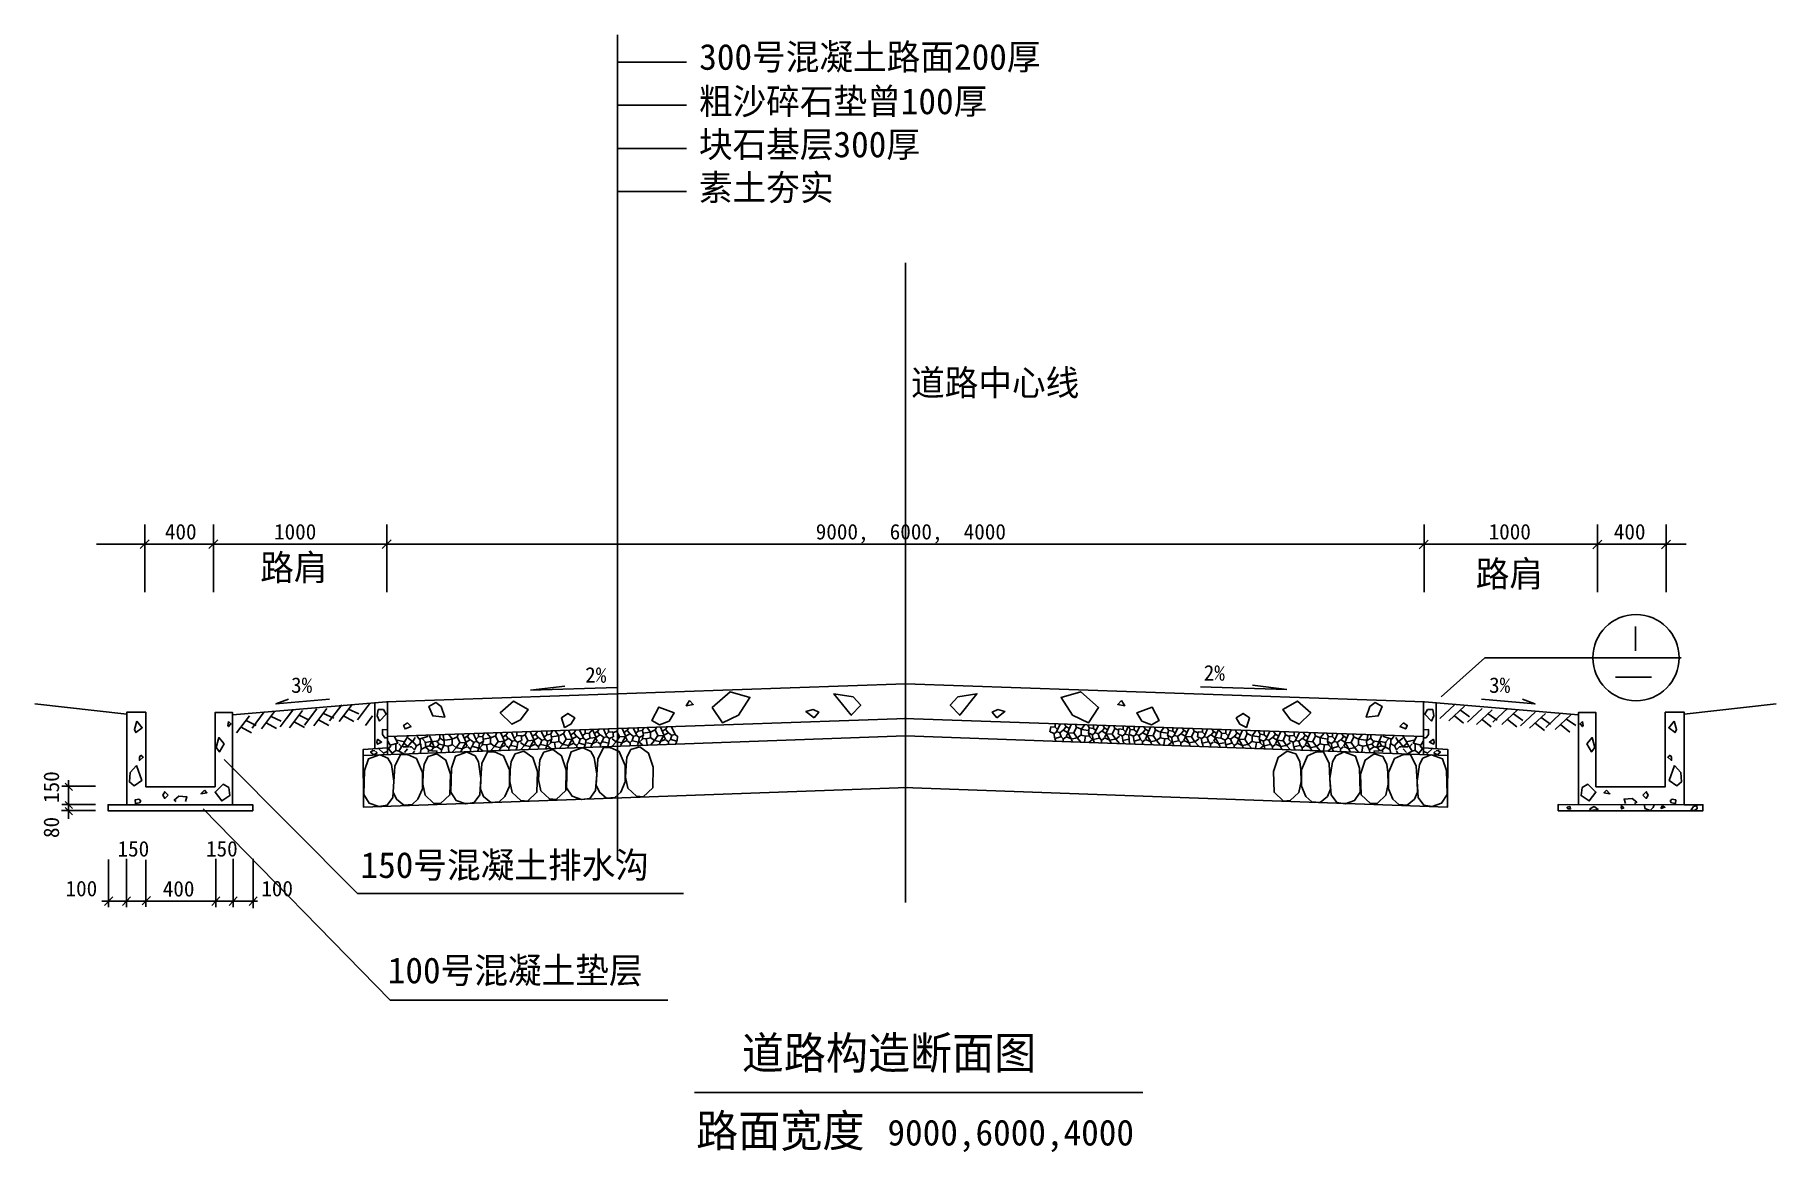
# Model space of a CAD drawing. Header units: metres. Extents: x 1107 to 1444, y 1940 to 2155.
import ezdxf

# ---------------------------------------------------------------- set-up
doc = ezdxf.new("R2010")
doc.units = ezdxf.units.M
doc.layers.add('ZZ-2', color=7, linetype='Continuous')

msp = doc.modelspace()

# ---------------------------------------------------------------- linework, layer by layer
at = {"layer": 'ZZ-2'}
for p, q in [((1219.82, 2150.18), (1233.15, 2150.18)), ((1219.82, 2141.84), (1233.15, 2141.84)), ((1219.82, 2133.51), (1233.15, 2133.51)), ((1219.82, 2125.18), (1233.15, 2125.18)), ((1275.43, 2111.38), (1275.43, 1987.79)), ((1203, 2028.81), (1209.62, 2029.62)), ((1219.66, 2029.32), (1203, 2028.81)), ((1332.4, 2029.49), (1349.06, 2028.97)), ((1349.06, 2028.97), (1342.44, 2029.78)), ((1412.58, 2031.32), (1419.53, 2031.32)), ((1143.82, 2015.41), (1169.58, 1989.57)), ((1113.76, 2011.43), (1113.76, 2003.98)), ((1119.01, 2010.26), (1112.5, 2010.26)), ((1119.01, 2005.55), (1112.43, 2005.55)), ((1119.01, 2006.73), (1112.5, 2006.73)), ((1139.81, 2005.89), (1175.93, 1968.94)), ((1121.53, 1996.13), (1121.53, 1986.88)), ((1124.98, 1996.22), (1124.98, 1986.88)), ((1128.74, 1996.06), (1128.74, 1986.97)), ((1142.23, 1996.22), (1142.23, 1986.88)), ((1145.6, 1996.22), (1145.6, 1986.88)), ((1149.45, 1996.22), (1149.45, 1986.72)), ((1120.2, 1988.06), (1150.3, 1988.06)), ((1169.58, 1989.57), (1232.58, 1989.57)), ((1175.93, 1968.94), (1229.56, 1968.94))]:
    msp.add_line(p, q, dxfattribs=at)
for points in [[(1219.82, 2155.46), (1219.82, 1995.99)], [(1128.5, 2047.74), (1128.5, 2060.82)], [(1141.8, 2047.74), (1141.8, 2060.82)], [(1175.28, 2047.74), (1175.28, 2060.82)], [(1375.59, 2047.74), (1375.59, 2060.82)], [(1409.06, 2047.74), (1409.06, 2060.82)], [(1422.37, 2047.74), (1422.37, 2060.82)], [(1275.43, 2057.05), (1119.19, 2057.05)], [(1129.37, 2057.89), (1127.62, 2056.22)], [(1142.64, 2057.89), (1140.9, 2056.22)], [(1176.12, 2057.86), (1174.37, 2056.19)], [(1275.43, 2057.05), (1426.22, 2057.05)], [(1376.36, 2057.8), (1374.62, 2056.12)], [(1409.9, 2057.8), (1408.16, 2056.12)], [(1423.21, 2057.8), (1421.46, 2056.12)], [(1416.43, 2041.16), (1416.43, 2036.43)], [(1378.92, 2027.57), (1387.34, 2035.1), (1425.25, 2035.1)], [(1275.43, 2030.03), (1175.17, 2026.59), (1145.48, 2024.07)], [(1243.17, 2023.97), (1245.38, 2027.42), (1241.57, 2028.52), (1238.12, 2025.45), (1240.09, 2022.5), (1243.17, 2023.97)], [(1265.32, 2027.54), (1266.79, 2025.94), (1264.95, 2023.97), (1261.62, 2028.15), (1265.32, 2027.54)], [(1275.43, 2030.03), (1375.69, 2026.59), (1405.39, 2024.07)], [(1285.54, 2027.54), (1284.07, 2025.94), (1285.92, 2023.97), (1289.24, 2028.15), (1285.54, 2027.54)], [(1307.69, 2023.97), (1305.48, 2027.42), (1309.29, 2028.52), (1312.74, 2025.45), (1310.77, 2022.5), (1307.69, 2023.97)], [(1125.01, 2024.19), (1107.27, 2026.16)], [(1164.18, 2027.09), (1153.85, 2026.18), (1156.28, 2027.09)], [(1156.98, 2024.83), (1154.63, 2021.72)], [(1157.12, 2024.94), (1155.95, 2023.39)], [(1158.97, 2024.91), (1156.45, 2021.58)], [(1161.71, 2025.2), (1159.36, 2022.08)], [(1163.7, 2025.27), (1161.18, 2021.95)], [(1166.54, 2026.01), (1164.2, 2022.89)], [(1168.53, 2026.09), (1166.02, 2022.76)], [(1167.88, 2025.16), (1169.84, 2024.23)], [(1171.93, 2026.22), (1169.58, 2023.11)], [(1172.92, 2026.4), (1172.92, 2017.56)], [(1174.62, 2025.07), (1175.13, 2024.22), (1173.86, 2022.85), (1173.38, 2023.84), (1173.6, 2025.07), (1174.62, 2025.07)], [(1175.41, 2016.42), (1175.4, 2019.91), (1175.4, 2026.61)], [(1185.72, 2025.7), (1186.45, 2023.6), (1184.12, 2023.85), (1183.38, 2025.7), (1184.73, 2026.44), (1185.72, 2025.7)], [(1201.09, 2023.11), (1202.57, 2025.08), (1199.75, 2026.68), (1197.16, 2024.47), (1199.37, 2022.26), (1201.09, 2023.11)], [(1229.76, 2022.87), (1230.74, 2024.47), (1227.79, 2025.57), (1226.43, 2022.99), (1227.92, 2022.13), (1229.76, 2022.87)], [(1233.7, 2026.81), (1234.44, 2026.07), (1233.08, 2025.82), (1233.7, 2026.81)], [(1257.81, 2023.48), (1258.67, 2024.58), (1257.57, 2025.08), (1256.21, 2024.71), (1257.81, 2023.48)], [(1293.05, 2023.48), (1292.19, 2024.58), (1293.29, 2025.08), (1294.65, 2024.71), (1293.05, 2023.48)], [(1317.17, 2026.81), (1316.43, 2026.07), (1317.78, 2025.82), (1317.17, 2026.81)], [(1321.11, 2022.87), (1320.12, 2024.47), (1323.07, 2025.57), (1324.43, 2022.99), (1322.95, 2022.13), (1321.11, 2022.87)], [(1349.77, 2023.11), (1348.29, 2025.08), (1351.12, 2026.68), (1353.7, 2024.47), (1351.49, 2022.26), (1349.77, 2023.11)], [(1365.15, 2025.7), (1364.42, 2023.6), (1366.74, 2023.85), (1367.49, 2025.7), (1366.13, 2026.44), (1365.15, 2025.7)], [(1375.46, 2026.61), (1375.46, 2019.91), (1375.46, 2016.42)], [(1376.25, 2025.07), (1375.73, 2024.22), (1377, 2022.85), (1377.48, 2023.84), (1377.26, 2025.07), (1376.25, 2025.07)], [(1377.94, 2026.4), (1377.94, 2017.56)], [(1381.45, 2026.01), (1378.61, 2023.34)], [(1383.42, 2025.76), (1380.38, 2022.9)], [(1382.62, 2024.95), (1384.39, 2023.71)], [(1386.79, 2025.32), (1383.95, 2022.64)], [(1388.77, 2025.06), (1385.73, 2022.2)], [(1386.68, 2027.09), (1397.01, 2026.18), (1394.58, 2027.09)], [(1391.7, 2025.3), (1388.86, 2022.63)], [(1393.67, 2025.04), (1390.64, 2022.19)], [(1425.85, 2024.19), (1443.6, 2026.16)], [(1125.01, 2006.69), (1149.36, 2006.69), (1149.36, 2005.53), (1121.41, 2005.53), (1121.41, 2006.69), (1125.01, 2006.69), (1125.01, 2024.57), (1128.68, 2024.57), (1128.68, 2023.78), (1128.68, 2010.16), (1142.08, 2010.16), (1142.08, 2023.78), (1142.08, 2024.5), (1145.48, 2024.5), (1145.48, 2006.69)], [(1126.98, 2022.87), (1128.01, 2021.57), (1126.78, 2020.62), (1126.5, 2021.24), (1126.98, 2022.87)], [(1144.67, 2022.8), (1145.14, 2022.33), (1144.67, 2021.78), (1144.53, 2021.92), (1144.67, 2022.8)], [(1148.74, 2023.88), (1146.23, 2020.56)], [(1147.11, 2021.69), (1149.12, 2020.59)], [(1148.08, 2022.95), (1150.05, 2022.03)], [(1151.59, 2024.62), (1149.24, 2021.5)], [(1153.58, 2024.7), (1151.07, 2021.37)], [(1151.95, 2022.51), (1153.96, 2021.4)], [(1152.92, 2023.77), (1154.88, 2022.84)], [(1157.34, 2022.72), (1159.35, 2021.62)], [(1158.31, 2023.98), (1160.27, 2023.05)], [(1162.07, 2023.08), (1164.07, 2021.98)], [(1163.04, 2024.34), (1165, 2023.42)], [(1166.9, 2023.9), (1168.91, 2022.79)], [(1172.52, 2023.87), (1171.13, 2022)], [(1275.66, 2023.35), (1175.4, 2019.91)], [(1179.22, 2022.51), (1179.94, 2021.84), (1178.79, 2021.33), (1178.5, 2022.01), (1179.22, 2022.51)], [(1210.82, 2022.26), (1211.55, 2023.48), (1210.19, 2024.34), (1208.97, 2023.48), (1209.58, 2021.63), (1210.82, 2022.26)], [(1218.08, 2020.73), (1218.08, 2021.37)], [(1219.7, 2020.9), (1219.91, 2021.45)], [(1221.36, 2020.01), (1220.71, 2021.45)], [(1221.69, 2021.02), (1222, 2021.53)], [(1223.52, 2020.04), (1222.85, 2021.53)], [(1223.83, 2020.93), (1223.83, 2021.58)], [(1224.63, 2021.07), (1224.93, 2021.62)], [(1224.72, 2020.52), (1226.21, 2020.74), (1225.45, 2021.67)], [(1227.11, 2021.12), (1227.32, 2021.67)], [(1228.77, 2020.23), (1228.12, 2021.67)], [(1229.1, 2021.24), (1229.41, 2021.75)], [(1230.93, 2020.26), (1230.26, 2021.75)], [(1275.2, 2023.35), (1375.46, 2019.91)], [(1303.34, 2020.78), (1303.51, 2021.75), (1304.32, 2021.67), (1304.71, 2021.29)], [(1304.32, 2021.67), (1304.32, 2022.31)], [(1304.62, 2020.78), (1305.29, 2022.27)], [(1306.71, 2020.65), (1305.98, 2021.12), (1306.49, 2021.8), (1307.04, 2021.41)], [(1306.45, 2021.75), (1306.15, 2022.27)], [(1306.78, 2020.74), (1307.43, 2022.18)], [(1308.62, 2019.59), (1307.94, 2020.57), (1308.44, 2021.67), (1309.21, 2021.33)], [(1308.44, 2021.63), (1308.24, 2022.18)], [(1310.84, 2021.03), (1309.35, 2021.25), (1310.1, 2022.18)], [(1310.92, 2021.58), (1310.63, 2022.13)], [(1310.75, 2020.56), (1310.92, 2021.53), (1311.73, 2021.45), (1312.12, 2021.07)], [(1311.73, 2021.45), (1311.73, 2022.09)], [(1312.03, 2020.56), (1312.7, 2022.05)], [(1314.12, 2020.43), (1313.39, 2020.9), (1313.9, 2021.58), (1314.45, 2021.19)], [(1313.86, 2021.53), (1313.56, 2022.05)], [(1314.19, 2020.52), (1314.84, 2021.96)], [(1316.03, 2019.37), (1315.35, 2020.35), (1315.85, 2021.45), (1316.62, 2021.11)], [(1315.85, 2021.41), (1315.65, 2021.96)], [(1317.48, 2021.24), (1317.48, 2021.89)], [(1317.78, 2020.35), (1318.45, 2021.84)], [(1318.89, 2021.11), (1318.59, 2021.75)], [(1319.63, 2021.15), (1319.63, 2021.8)], [(1319.93, 2020.26), (1320.6, 2021.75)], [(1321.76, 2021.24), (1321.46, 2021.75)], [(1322.09, 2020.23), (1322.74, 2021.67)], [(1323.75, 2021.12), (1323.55, 2021.67)], [(1326.15, 2020.52), (1324.66, 2020.74), (1325.41, 2021.67)], [(1326.23, 2021.07), (1325.94, 2021.62)], [(1327.04, 2020.93), (1327.04, 2021.58)], [(1327.34, 2020.04), (1328.01, 2021.53)], [(1329.17, 2021.02), (1328.87, 2021.53)], [(1329.5, 2020.01), (1330.15, 2021.45)], [(1331.16, 2020.9), (1330.96, 2021.45)], [(1332.79, 2020.73), (1332.79, 2021.37)], [(1340.04, 2022.26), (1339.31, 2023.48), (1340.67, 2024.34), (1341.9, 2023.48), (1341.28, 2021.63), (1340.04, 2022.26)], [(1371.64, 2022.51), (1370.92, 2021.84), (1372.07, 2021.33), (1372.36, 2022.01), (1371.64, 2022.51)], [(1381.45, 2023.87), (1383.24, 2022.45)], [(1386.79, 2023.17), (1388.58, 2021.75)], [(1387.96, 2024.25), (1389.74, 2023.01)], [(1391.7, 2023.16), (1393.49, 2021.73)], [(1392.87, 2024.24), (1394.64, 2022.99)], [(1397.04, 2024.6), (1394.2, 2021.93)], [(1399.02, 2024.34), (1395.98, 2021.49)], [(1397.04, 2022.46), (1398.84, 2021.03)], [(1398.21, 2023.54), (1399.99, 2022.29)], [(1401.95, 2024.31), (1399.11, 2021.64)], [(1403.92, 2024.06), (1400.89, 2021.2)], [(1405.39, 2006.69), (1405.39, 2024.5), (1408.78, 2024.5), (1408.78, 2023.78), (1408.78, 2010.16), (1422.18, 2010.16), (1422.18, 2023.78), (1422.18, 2024.57), (1425.85, 2024.57), (1425.85, 2006.69), (1429.46, 2006.69), (1429.46, 2005.53), (1401.51, 2005.53), (1401.51, 2006.76), (1425.85, 2006.69)], [(1401.95, 2022.17), (1403.74, 2020.74)], [(1403.12, 2023.25), (1404.89, 2022.01)], [(1406.2, 2022.8), (1405.72, 2022.33), (1406.2, 2021.78), (1406.34, 2021.92), (1406.2, 2022.8)], [(1423.88, 2022.87), (1422.85, 2021.57), (1424.08, 2020.62), (1424.36, 2021.24), (1423.88, 2022.87)], [(1143.84, 2018.46), (1142.96, 2016.89), (1142.28, 2017.77), (1142.82, 2019.67), (1143.84, 2018.46)], [(1275.43, 2020.01), (1170.71, 2016.22)], [(1173.47, 2019.37), (1174.24, 2018.81), (1173.47, 2018.38), (1173.3, 2018.77), (1173.47, 2019.37)], [(1175.3, 2021.15), (1174.45, 2021.24), (1174.45, 2020.26), (1174.87, 2019.62), (1175.3, 2019.62)], [(1176.77, 2019.79), (1177.36, 2018.59), (1175.92, 2018.22), (1175.43, 2018.95)], [(1177, 2018.35), (1177, 2017.15), (1176.28, 2016.66), (1175.56, 2017.5), (1176.05, 2018.1)], [(1177.6, 2018.47), (1178.08, 2017.87), (1177.6, 2017.03), (1177.12, 2017.15)], [(1177.24, 2019.19), (1178.68, 2018.82), (1179.4, 2020.03)], [(1178.17, 2017.87), (1178.72, 2018.9)], [(1178.44, 2017.87), (1179.4, 2017.87), (1178.56, 2018.59)], [(1179.28, 2017.87), (1180.12, 2018.95), (1179.4, 2019.54)], [(1180.12, 2019.07), (1180.96, 2018.1), (1180.6, 2017.27), (1180, 2017.87), (1179.65, 2017.87)], [(1180.37, 2019.07), (1180.72, 2019.67)], [(1180.96, 2018.1), (1181.69, 2018.47), (1181.69, 2019.19), (1181.2, 2019.79)], [(1181.18, 2019.75), (1181.1, 2020.08)], [(1181.69, 2019.43), (1183.13, 2019.91), (1183.13, 2020.26)], [(1181.81, 2018.47), (1181.92, 2017.38), (1182.76, 2017.87), (1182.65, 2018.82), (1182.16, 2019.43)], [(1182.76, 2018.71), (1183.97, 2018.95), (1183.48, 2020.03)], [(1183.94, 2018.9), (1183.52, 2018.09), (1182.8, 2017.87)], [(1183.6, 2018), (1184.32, 2017.8), (1183.89, 2017.15), (1183.35, 2017.2)], [(1183.98, 2018.86), (1185.18, 2019.03), (1185.52, 2019.58), (1185.52, 2020.21)], [(1184.37, 2017.8), (1184.03, 2018.77)], [(1184.37, 2017.75), (1184.96, 2017.96), (1185.38, 2018.43), (1184.92, 2018.86)], [(1185.35, 2018.38), (1186.24, 2018.18), (1185.86, 2017.37), (1185.77, 2016.86)], [(1186.32, 2018.18), (1186.36, 2019.07), (1185.52, 2019.53)], [(1186.32, 2019.07), (1186.15, 2020.09)], [(1186.32, 2018.13), (1187.09, 2018.04), (1187.26, 2016.94)], [(1186.45, 2019.15), (1187.94, 2019.37), (1187.18, 2020.3)], [(1187.09, 2018.04), (1187.9, 2018.26), (1187.9, 2019.32)], [(1187.94, 2018.3), (1188.67, 2017.71), (1187.9, 2016.86)], [(1188.67, 2017.71), (1189.34, 2018.69), (1188.84, 2019.79), (1188.07, 2019.45)], [(1188.84, 2019.75), (1189.05, 2020.3)], [(1189.85, 2017.58), (1190.5, 2018.73), (1189.42, 2018.64)], [(1190.5, 2018.86), (1189.85, 2020.3)], [(1190.57, 2018.77), (1191.3, 2019.24), (1190.79, 2019.92), (1190.24, 2019.53)], [(1190.79, 2018), (1190.45, 2018.77)], [(1190.83, 2019.87), (1191.13, 2020.39)], [(1191.39, 2019.24), (1192.06, 2018.73), (1191.77, 2017.96), (1191.39, 2017.54)], [(1192.66, 2018.9), (1191.99, 2020.39)], [(1193.05, 2017.71), (1193.14, 2018.52), (1192.66, 2018.9), (1192.03, 2018.77)], [(1193.94, 2018.9), (1193.77, 2019.87), (1192.97, 2019.79), (1192.57, 2019.41)], [(1192.97, 2019.79), (1192.97, 2020.43)], [(1193.89, 2018.9), (1193.69, 2018.18), (1193.14, 2017.63), (1193.77, 2017.11)], [(1193.14, 2018.55), (1193.89, 2018.9)], [(1193.73, 2018.35), (1194.5, 2018.26), (1194.67, 2017.16)], [(1193.77, 2019.92), (1194.06, 2020.47)], [(1193.86, 2019.37), (1195.35, 2019.59), (1194.59, 2020.52)], [(1194.5, 2018.26), (1195.31, 2018.48), (1195.31, 2019.54)], [(1195.35, 2018.52), (1196.08, 2017.93), (1195.31, 2017.08)], [(1196.08, 2017.93), (1196.75, 2018.91), (1196.25, 2020.01), (1195.48, 2019.67)], [(1196.25, 2019.97), (1196.46, 2020.52)], [(1197.26, 2017.8), (1197.91, 2018.95), (1196.83, 2018.86)], [(1197.91, 2019.08), (1197.26, 2020.52)], [(1197.35, 2017.8), (1198.2, 2018.18)], [(1197.98, 2018.99), (1198.71, 2019.46), (1198.2, 2020.14), (1197.65, 2019.75)], [(1198.2, 2018.22), (1197.86, 2018.99)], [(1198.24, 2020.09), (1198.54, 2020.61)], [(1198.29, 2018.09), (1198.8, 2017.68), (1198.8, 2017.28)], [(1198.8, 2019.46), (1199.47, 2018.95), (1199.18, 2018.18), (1198.8, 2017.76)], [(1199.26, 2018.14), (1200.41, 2017.85), (1200.24, 2017.33)], [(1200.07, 2019.12), (1199.4, 2020.61)], [(1200.46, 2017.93), (1200.55, 2018.74), (1200.07, 2019.12), (1199.44, 2018.99)], [(1201.35, 2019.12), (1201.18, 2020.09), (1200.38, 2020.01), (1199.98, 2019.63)], [(1200.38, 2020.01), (1200.38, 2020.65)], [(1200.55, 2018.77), (1201.3, 2019.12)], [(1201.1, 2018.73), (1201.83, 2018.14), (1201.06, 2017.28)], [(1201.83, 2018.14), (1202.5, 2019.12), (1202, 2020.21), (1201.23, 2019.87)], [(1201.91, 2018.14), (1203.01, 2017.92), (1202.72, 2017.41)], [(1202, 2020.18), (1202.21, 2020.73)], [(1203.01, 2018), (1203.66, 2019.15), (1202.58, 2019.07)], [(1203.66, 2019.29), (1203.01, 2020.73)], [(1203.1, 2018), (1203.95, 2018.38)], [(1203.73, 2019.2), (1204.46, 2019.67), (1203.95, 2020.35), (1203.4, 2019.96)], [(1203.95, 2018.43), (1203.61, 2019.2)], [(1203.99, 2020.3), (1204.29, 2020.81)], [(1204.04, 2018.3), (1204.55, 2017.88), (1204.55, 2017.49)], [(1204.55, 2019.67), (1205.22, 2019.15), (1204.93, 2018.38), (1204.55, 2017.97)], [(1205.01, 2018.35), (1206.16, 2018.05), (1205.99, 2017.54)], [(1205.82, 2019.32), (1205.15, 2020.81)], [(1206.21, 2018.14), (1206.3, 2018.95), (1205.82, 2019.32), (1205.19, 2019.2)], [(1207.1, 2019.32), (1206.93, 2020.3), (1206.13, 2020.21), (1205.73, 2019.84)], [(1206.13, 2020.21), (1206.13, 2020.86)], [(1207.05, 2019.32), (1206.85, 2018.6), (1206.3, 2018.05), (1206.93, 2017.54)], [(1206.3, 2018.98), (1207.05, 2019.32)], [(1206.89, 2018.77), (1207.66, 2018.69), (1207.83, 2017.59)], [(1206.93, 2020.35), (1207.22, 2020.9)], [(1207.02, 2019.8), (1208.51, 2020.02), (1207.75, 2020.95)], [(1207.66, 2018.69), (1208.47, 2018.91), (1208.47, 2019.97)], [(1208.51, 2018.95), (1209.24, 2018.36), (1208.47, 2017.5)], [(1209.24, 2018.36), (1209.91, 2019.34), (1209.41, 2020.43), (1208.64, 2020.09)], [(1209.32, 2018.36), (1210.42, 2018.14), (1210.13, 2017.63)], [(1209.41, 2020.4), (1209.62, 2020.95)], [(1210.42, 2018.22), (1211.07, 2019.37), (1209.99, 2019.29)], [(1211.07, 2019.51), (1210.42, 2020.95)], [(1210.51, 2018.22), (1211.36, 2018.6)], [(1211.14, 2019.42), (1211.87, 2019.89), (1211.36, 2020.57), (1210.81, 2020.18)], [(1211.36, 2018.65), (1211.02, 2019.42)], [(1211.4, 2020.52), (1211.7, 2021.03)], [(1211.45, 2018.52), (1211.96, 2018.1), (1211.96, 2017.71)], [(1211.96, 2019.89), (1212.63, 2019.37), (1212.34, 2018.6), (1211.96, 2018.19)], [(1212.42, 2018.57), (1213.57, 2018.27), (1213.4, 2017.76)], [(1213.23, 2019.54), (1212.56, 2021.03)], [(1213.62, 2018.36), (1213.71, 2019.16), (1213.23, 2019.54), (1212.6, 2019.42)], [(1214.51, 2019.54), (1214.34, 2020.52), (1213.54, 2020.43), (1213.14, 2020.06)], [(1213.54, 2020.43), (1213.54, 2021.08)], [(1213.71, 2019.2), (1214.46, 2019.54)], [(1213.86, 2018.65), (1214.96, 2018.43), (1214.67, 2017.92)], [(1214.32, 2020.47), (1214.91, 2021.15)], [(1214.96, 2018.52), (1215.61, 2019.67), (1214.54, 2019.58)], [(1215.61, 2019.8), (1214.96, 2021.24)], [(1215.05, 2018.52), (1215.9, 2018.9)], [(1215.68, 2019.71), (1216.42, 2020.18), (1215.9, 2020.86), (1215.35, 2020.47)], [(1215.9, 2018.95), (1215.56, 2019.71)], [(1215.94, 2020.81), (1216.25, 2021.33)], [(1215.99, 2018.81), (1216.5, 2018.4), (1216.5, 2018)], [(1216.5, 2020.18), (1217.17, 2019.67), (1216.88, 2018.9), (1216.5, 2018.48)], [(1216.97, 2018.86), (1218.11, 2018.57), (1217.94, 2018.05)], [(1217.77, 2019.84), (1217.1, 2021.33)], [(1218.16, 2018.65), (1218.25, 2019.46), (1217.77, 2019.84), (1217.14, 2019.71)], [(1219.05, 2019.84), (1218.88, 2020.81), (1218.08, 2020.73), (1217.69, 2020.35)], [(1218.25, 2019.49), (1219, 2019.84)], [(1218.8, 2019.45), (1219.53, 2018.86), (1218.76, 2018)], [(1219.53, 2018.86), (1220.2, 2019.84), (1219.7, 2020.93), (1218.93, 2020.59)], [(1219.61, 2018.86), (1220.71, 2018.64), (1220.42, 2018.13)], [(1220.71, 2018.73), (1221.36, 2019.87), (1220.29, 2019.79)], [(1220.8, 2018.73), (1221.65, 2019.1)], [(1221.43, 2019.92), (1222.17, 2020.39), (1221.65, 2021.07), (1221.1, 2020.68)], [(1221.65, 2019.15), (1221.31, 2019.92)], [(1221.74, 2019.02), (1222.25, 2018.6), (1222.25, 2018.21)], [(1222.25, 2020.39), (1222.92, 2019.87), (1222.63, 2019.1), (1222.25, 2018.69)], [(1222.72, 2019.07), (1223.86, 2018.77), (1223.69, 2018.26)], [(1223.91, 2018.86), (1224, 2019.67), (1223.52, 2020.04), (1222.89, 2019.92)], [(1224.8, 2020.04), (1224.63, 2021.02), (1223.83, 2020.93), (1223.44, 2020.56)], [(1224.75, 2020.04), (1224.55, 2019.32), (1224, 2018.77), (1224.63, 2018.26)], [(1224, 2019.7), (1224.75, 2020.04)], [(1224.6, 2019.49), (1225.36, 2019.41), (1225.54, 2018.31)], [(1225.36, 2019.41), (1226.17, 2019.63), (1226.17, 2020.69)], [(1226.21, 2019.67), (1226.94, 2019.08), (1226.17, 2018.22)], [(1226.94, 2019.08), (1227.61, 2020.06), (1227.11, 2021.15), (1226.34, 2020.81)], [(1227.02, 2019.08), (1228.12, 2018.86), (1227.83, 2018.35)], [(1228.12, 2018.95), (1228.77, 2020.09), (1227.7, 2020.01)], [(1228.21, 2018.95), (1229.06, 2019.32)], [(1228.84, 2020.14), (1229.58, 2020.61), (1229.06, 2021.29), (1228.51, 2020.9)], [(1229.06, 2019.37), (1228.72, 2020.14)], [(1229.15, 2019.24), (1229.66, 2018.82), (1229.66, 2018.43)], [(1229.66, 2020.61), (1230.33, 2020.09), (1230.04, 2019.32), (1229.66, 2018.91)], [(1230.13, 2019.29), (1231.27, 2018.99), (1231.1, 2018.48)], [(1231.32, 2019.08), (1231.41, 2019.89), (1230.93, 2020.26), (1230.3, 2020.14)], [(1275.43, 2020.01), (1380.15, 2016.22)], [(1304.15, 2020.43), (1303.39, 2020.78)], [(1304.23, 2019.59), (1304.15, 2020.4), (1304.62, 2020.78), (1305.26, 2020.65)], [(1305.43, 2019.8), (1304.28, 2019.51), (1304.45, 2018.99)], [(1305.89, 2021.12), (1305.22, 2020.61), (1305.51, 2019.84), (1305.89, 2019.42)], [(1306.41, 2019.75), (1305.89, 2019.34), (1305.89, 2018.95)], [(1306.49, 2019.89), (1306.83, 2020.65)], [(1307.35, 2019.46), (1306.49, 2019.84)], [(1307.43, 2019.46), (1306.78, 2020.61), (1307.86, 2020.52)], [(1308.53, 2019.59), (1307.43, 2019.37), (1307.72, 2018.86)], [(1309.35, 2020.18), (1308.62, 2019.59), (1309.38, 2018.74)], [(1310.19, 2019.92), (1309.38, 2020.14), (1309.38, 2021.2)], [(1310.96, 2020.01), (1310.19, 2019.92), (1310.02, 2018.82)], [(1310.8, 2020.56), (1311.01, 2019.84), (1311.56, 2019.29), (1310.92, 2018.77)], [(1311.56, 2020.21), (1310.8, 2020.56)], [(1311.64, 2019.37), (1311.56, 2020.18), (1312.03, 2020.56), (1312.67, 2020.43)], [(1312.84, 2019.58), (1311.69, 2019.29), (1311.86, 2018.77)], [(1313.3, 2020.9), (1312.63, 2020.39), (1312.92, 2019.62), (1313.3, 2019.2)], [(1313.82, 2019.53), (1313.3, 2019.12), (1313.3, 2018.73)], [(1313.9, 2019.67), (1314.24, 2020.43)], [(1314.76, 2019.24), (1313.9, 2019.62)], [(1314.84, 2019.24), (1314.19, 2020.39), (1315.27, 2020.3)], [(1315.94, 2019.37), (1314.84, 2019.15), (1315.13, 2018.64)], [(1316.76, 2019.96), (1316.03, 2019.37), (1316.79, 2018.52)], [(1316.5, 2020.35), (1316.67, 2021.33), (1317.48, 2021.24), (1317.87, 2020.86)], [(1317.31, 2020.01), (1316.55, 2020.35)], [(1317.39, 2019.16), (1317.31, 2019.97), (1317.78, 2020.35), (1318.42, 2020.23)], [(1318.59, 2019.37), (1317.44, 2019.08), (1317.61, 2018.57)], [(1318.67, 2018.47), (1318.59, 2020.13)], [(1318.65, 2020.26), (1318.82, 2021.24), (1319.63, 2021.15), (1320.02, 2020.78)], [(1319.46, 2019.92), (1318.7, 2020.26)], [(1319.54, 2019.08), (1319.46, 2019.89), (1319.93, 2020.26), (1320.57, 2020.14)], [(1320.74, 2019.29), (1319.59, 2018.99), (1319.76, 2018.48)], [(1321.2, 2020.61), (1320.53, 2020.09), (1320.82, 2019.32), (1321.2, 2018.91)], [(1321.71, 2019.24), (1321.2, 2018.82), (1321.2, 2018.43)], [(1322.02, 2020.14), (1321.29, 2020.61), (1321.8, 2021.29), (1322.35, 2020.9)], [(1321.8, 2019.37), (1322.14, 2020.14)], [(1322.65, 2018.95), (1321.8, 2019.32)], [(1322.74, 2018.95), (1322.09, 2020.09), (1323.17, 2020.01)], [(1323.84, 2019.08), (1322.74, 2018.86), (1323.03, 2018.35)], [(1323.92, 2019.08), (1323.25, 2020.06), (1323.75, 2021.15), (1324.52, 2020.81)], [(1324.66, 2019.67), (1323.92, 2019.08), (1324.69, 2018.22)], [(1325.5, 2019.41), (1324.69, 2019.63), (1324.69, 2020.69)], [(1326.27, 2019.49), (1325.5, 2019.41), (1325.33, 2018.31)], [(1326.06, 2020.04), (1326.23, 2021.02), (1327.04, 2020.93), (1327.43, 2020.56)], [(1326.11, 2020.04), (1326.32, 2019.32), (1326.87, 2018.77), (1326.23, 2018.26)], [(1326.87, 2019.7), (1326.11, 2020.04)], [(1326.95, 2018.86), (1326.87, 2019.67), (1327.34, 2020.04), (1327.98, 2019.92)], [(1328.15, 2019.07), (1327, 2018.77), (1327.17, 2018.26)], [(1328.61, 2020.39), (1327.94, 2019.87), (1328.23, 2019.1), (1328.61, 2018.69)], [(1329.12, 2019.02), (1328.61, 2018.6), (1328.61, 2018.21)], [(1329.43, 2019.92), (1328.7, 2020.39), (1329.21, 2021.07), (1329.76, 2020.68)], [(1329.21, 2019.15), (1329.55, 2019.92)], [(1330.06, 2018.73), (1329.21, 2019.1)], [(1330.15, 2018.73), (1329.5, 2019.87), (1330.58, 2019.79)], [(1331.25, 2018.86), (1330.15, 2018.64), (1330.44, 2018.13)], [(1331.33, 2018.86), (1330.66, 2019.84), (1331.16, 2020.93), (1331.93, 2020.59)], [(1332.07, 2019.45), (1331.33, 2018.86), (1332.1, 2018)], [(1331.81, 2019.84), (1331.98, 2020.81), (1332.79, 2020.73), (1333.18, 2020.35)], [(1332.62, 2019.49), (1331.86, 2019.84)], [(1332.7, 2018.65), (1332.62, 2019.46), (1333.09, 2019.84), (1333.73, 2019.71)], [(1333.9, 2018.86), (1332.75, 2018.57), (1332.92, 2018.05)], [(1333.09, 2019.84), (1333.76, 2021.33)], [(1334.36, 2020.18), (1333.69, 2019.67), (1333.98, 2018.9), (1334.36, 2018.48)], [(1334.87, 2018.81), (1334.36, 2018.4), (1334.36, 2018)], [(1335.18, 2019.71), (1334.45, 2020.18), (1334.96, 2020.86), (1335.51, 2020.47)], [(1334.92, 2020.81), (1334.62, 2021.33)], [(1334.96, 2018.95), (1335.3, 2019.71)], [(1335.81, 2018.52), (1334.96, 2018.9)], [(1335.25, 2019.8), (1335.9, 2021.24)], [(1335.9, 2018.52), (1335.25, 2019.67), (1336.33, 2019.58)], [(1337, 2018.65), (1335.9, 2018.43), (1336.19, 2017.92)], [(1336.55, 2020.47), (1335.95, 2021.15)], [(1336.35, 2019.54), (1336.52, 2020.52), (1337.33, 2020.43), (1337.72, 2020.06)], [(1337.16, 2019.2), (1336.4, 2019.54)], [(1337.24, 2018.36), (1337.16, 2019.16), (1337.63, 2019.54), (1338.27, 2019.42)], [(1338.44, 2018.57), (1337.29, 2018.27), (1337.46, 2017.76)], [(1337.33, 2020.43), (1337.33, 2021.08)], [(1337.63, 2019.54), (1338.3, 2021.03)], [(1338.9, 2019.89), (1338.23, 2019.37), (1338.52, 2018.6), (1338.9, 2018.19)], [(1339.42, 2018.52), (1338.9, 2018.1), (1338.9, 2017.71)], [(1339.72, 2019.42), (1338.99, 2019.89), (1339.5, 2020.57), (1340.05, 2020.18)], [(1339.46, 2020.52), (1339.16, 2021.03)], [(1339.5, 2018.65), (1339.84, 2019.42)], [(1340.36, 2018.22), (1339.5, 2018.6)], [(1339.79, 2019.51), (1340.44, 2020.95)], [(1340.44, 2018.22), (1339.79, 2019.37), (1340.87, 2019.29)], [(1341.54, 2018.36), (1340.44, 2018.14), (1340.73, 2017.63)], [(1341.63, 2018.36), (1340.95, 2019.34), (1341.45, 2020.43), (1342.22, 2020.09)], [(1341.45, 2020.4), (1341.25, 2020.95)], [(1342.36, 2018.95), (1341.63, 2018.36), (1342.39, 2017.5)], [(1343.85, 2019.8), (1342.36, 2020.02), (1343.11, 2020.95)], [(1343.2, 2018.69), (1342.39, 2018.91), (1342.39, 2019.97)], [(1343.97, 2018.77), (1343.2, 2018.69), (1343.03, 2017.59)], [(1343.93, 2020.35), (1343.64, 2020.9)], [(1343.76, 2019.32), (1343.93, 2020.3), (1344.74, 2020.21), (1345.13, 2019.84)], [(1343.81, 2019.32), (1344.02, 2018.6), (1344.57, 2018.05), (1343.93, 2017.54)], [(1344.57, 2018.98), (1343.81, 2019.32)], [(1344.65, 2018.14), (1344.57, 2018.95), (1345.04, 2019.32), (1345.68, 2019.2)], [(1345.85, 2018.35), (1344.7, 2018.05), (1344.87, 2017.54)], [(1344.74, 2020.21), (1344.74, 2020.86)], [(1345.04, 2019.32), (1345.71, 2020.81)], [(1346.31, 2019.67), (1345.64, 2019.15), (1345.93, 2018.38), (1346.31, 2017.97)], [(1346.83, 2018.3), (1346.31, 2017.88), (1346.31, 2017.49)], [(1347.13, 2019.2), (1346.4, 2019.67), (1346.91, 2020.35), (1347.46, 2019.96)], [(1346.87, 2020.3), (1346.57, 2020.81)], [(1346.91, 2018.43), (1347.25, 2019.2)], [(1347.77, 2018), (1346.91, 2018.38)], [(1347.2, 2019.29), (1347.85, 2020.73)], [(1347.85, 2018), (1347.2, 2019.15), (1348.28, 2019.07)], [(1348.95, 2018.14), (1347.85, 2017.92), (1348.14, 2017.41)], [(1349.04, 2018.14), (1348.36, 2019.12), (1348.86, 2020.21), (1349.63, 2019.87)], [(1348.86, 2020.18), (1348.66, 2020.73)], [(1349.77, 2018.73), (1349.04, 2018.14), (1349.8, 2017.28)], [(1349.51, 2019.12), (1349.68, 2020.09), (1350.49, 2020.01), (1350.88, 2019.63)], [(1350.32, 2018.77), (1349.56, 2019.12)], [(1350.4, 2017.93), (1350.32, 2018.74), (1350.79, 2019.12), (1351.43, 2018.99)], [(1351.6, 2018.14), (1350.45, 2017.85), (1350.62, 2017.33)], [(1350.49, 2020.01), (1350.49, 2020.65)], [(1350.79, 2019.12), (1351.46, 2020.61)], [(1352.06, 2019.46), (1351.39, 2018.95), (1351.68, 2018.18), (1352.06, 2017.76)], [(1352.58, 2018.09), (1352.06, 2017.68), (1352.06, 2017.28)], [(1352.88, 2018.99), (1352.15, 2019.46), (1352.66, 2020.14), (1353.21, 2019.75)], [(1352.62, 2020.09), (1352.32, 2020.61)], [(1352.66, 2018.22), (1353, 2018.99)], [(1353.52, 2017.8), (1352.66, 2018.18)], [(1352.95, 2019.08), (1353.6, 2020.52)], [(1353.6, 2017.8), (1352.95, 2018.95), (1354.03, 2018.86)], [(1354.79, 2017.93), (1354.11, 2018.91), (1354.61, 2020.01), (1355.38, 2019.67)], [(1354.61, 2019.97), (1354.41, 2020.52)], [(1355.52, 2018.52), (1354.79, 2017.93), (1355.55, 2017.08)], [(1357.01, 2019.37), (1355.52, 2019.59), (1356.27, 2020.52)], [(1356.36, 2018.26), (1355.55, 2018.48), (1355.55, 2019.54)], [(1357.13, 2018.35), (1356.36, 2018.26), (1356.19, 2017.16)], [(1357.09, 2019.92), (1356.8, 2020.47)], [(1356.92, 2018.9), (1357.09, 2019.87), (1357.9, 2019.79), (1358.29, 2019.41)], [(1357.73, 2018.55), (1356.97, 2018.9)], [(1356.97, 2018.9), (1357.18, 2018.18), (1357.73, 2017.63), (1357.09, 2017.11)], [(1357.81, 2017.71), (1357.73, 2018.52), (1358.2, 2018.9), (1358.84, 2018.77)], [(1357.9, 2019.79), (1357.9, 2020.43)], [(1358.2, 2018.9), (1358.87, 2020.39)], [(1359.47, 2019.24), (1358.8, 2018.73), (1359.09, 2017.96), (1359.47, 2017.54)], [(1360.29, 2018.77), (1359.56, 2019.24), (1360.07, 2019.92), (1360.62, 2019.53)], [(1360.03, 2019.87), (1359.73, 2020.39)], [(1360.07, 2018), (1360.41, 2018.77)], [(1360.36, 2018.86), (1361.01, 2020.3)], [(1361.01, 2017.58), (1360.36, 2018.73), (1361.44, 2018.64)], [(1362.2, 2017.71), (1361.52, 2018.69), (1362.02, 2019.79), (1362.79, 2019.45)], [(1362.02, 2019.75), (1361.82, 2020.3)], [(1362.93, 2018.3), (1362.2, 2017.71), (1362.96, 2016.86)], [(1364.42, 2019.15), (1362.93, 2019.37), (1363.68, 2020.3)], [(1363.77, 2018.04), (1362.96, 2018.26), (1362.96, 2019.32)], [(1364.54, 2018.13), (1363.77, 2018.04), (1363.6, 2016.94)], [(1364.54, 2018.18), (1364.5, 2019.07), (1365.34, 2019.53)], [(1364.54, 2019.07), (1364.71, 2020.09)], [(1365.52, 2018.38), (1364.62, 2018.18), (1365, 2017.37), (1365.09, 2016.86)], [(1366.88, 2018.86), (1365.69, 2019.03), (1365.34, 2019.58), (1365.34, 2020.21)], [(1366.49, 2017.75), (1365.91, 2017.96), (1365.48, 2018.43), (1365.94, 2018.86)], [(1366.49, 2017.8), (1366.83, 2018.77)], [(1367.26, 2018), (1366.54, 2017.8), (1366.97, 2017.15), (1367.52, 2017.2)], [(1368.1, 2018.71), (1366.9, 2018.95), (1367.38, 2020.03)], [(1366.92, 2018.9), (1367.35, 2018.09), (1368.07, 2017.87)], [(1369.18, 2019.43), (1367.74, 2019.91), (1367.74, 2020.26)], [(1369.06, 2018.47), (1368.95, 2017.38), (1368.1, 2017.87), (1368.21, 2018.82), (1368.7, 2019.43)], [(1369.9, 2018.1), (1369.18, 2018.47), (1369.18, 2019.19), (1369.67, 2019.79)], [(1369.68, 2019.75), (1369.76, 2020.08)], [(1370.74, 2019.07), (1369.9, 2018.1), (1370.26, 2017.27), (1370.86, 2017.87), (1371.22, 2017.87)], [(1370.5, 2019.07), (1370.14, 2019.67)], [(1371.58, 2017.87), (1370.74, 2018.95), (1371.46, 2019.54)], [(1373.62, 2019.19), (1372.18, 2018.82), (1371.46, 2020.03)], [(1372.43, 2017.87), (1371.46, 2017.87), (1372.3, 2018.59)], [(1372.69, 2017.87), (1372.14, 2018.9)], [(1373.27, 2018.47), (1372.78, 2017.87), (1373.27, 2017.03), (1373.74, 2017.15)], [(1374.1, 2019.79), (1373.5, 2018.59), (1374.94, 2018.22), (1375.43, 2018.95)], [(1373.87, 2018.35), (1373.87, 2017.15), (1374.59, 2016.66), (1375.31, 2017.5), (1374.82, 2018.1)], [(1375.56, 2021.15), (1376.42, 2021.24), (1376.42, 2020.26), (1375.99, 2019.62), (1375.56, 2019.62)], [(1377.39, 2019.37), (1376.62, 2018.81), (1377.39, 2018.38), (1377.56, 2018.77), (1377.39, 2019.37)], [(1407.02, 2018.46), (1407.9, 2016.89), (1408.58, 2017.77), (1408.04, 2019.67), (1407.02, 2018.46)], [(1127.73, 2016.28), (1128.21, 2015.86), (1127.46, 2015.26), (1127.46, 2015.86), (1127.73, 2016.28)], [(1275.79, 2010.01), (1170.77, 2006.22), (1170.71, 2017.37), (1175.41, 2017.7)], [(1173.99, 2016.34), (1175.48, 2015.66), (1176.13, 2014.46), (1176.63, 2011.23), (1176.39, 2008.08), (1175.31, 2006.59), (1173.7, 2006.33), (1171.87, 2006.98), (1170.81, 2008.64), (1170.93, 2013.28), (1171.7, 2015.58), (1173.82, 2016.34)], [(1173.04, 2017.03), (1173.38, 2016.72), (1172.75, 2016.34), (1172.11, 2016.86), (1172.58, 2017.15), (1172.96, 2017.11)], [(1173.69, 2017.49), (1174.62, 2016.64), (1175.43, 2017.06)], [(1179.23, 2016.43), (1180.98, 2015.61), (1182.12, 2012.94), (1182.12, 2009.79), (1181.27, 2007.79), (1180.12, 2006.72), (1178.51, 2006.64), (1177.14, 2007.75), (1176.51, 2009.15), (1176.63, 2011.19), (1176.8, 2014.12), (1177.91, 2016.43), (1179.19, 2016.34)], [(1178.8, 2016.43), (1177.6, 2017.03)], [(1178.68, 2016.78), (1179.28, 2017.5)], [(1180.6, 2017.03), (1180.24, 2016.55)], [(1181.92, 2017.5), (1181.69, 2016.55)], [(1184.93, 2016.55), (1183.24, 2016), (1182.47, 2014.55), (1182.3, 2012.94), (1182.21, 2010.68), (1182.64, 2008.56), (1184.3, 2006.98), (1185.62, 2006.9), (1187.45, 2008.59), (1187.53, 2012.6), (1186.64, 2015.32), (1184.93, 2016.55)], [(1182.76, 2017.75), (1183.37, 2017.27), (1183.25, 2016.91)], [(1183.98, 2017.11), (1184.92, 2017.06), (1184.87, 2016.81)], [(1185.81, 2017.32), (1184.96, 2017.87)], [(1190.8, 2016.86), (1192.29, 2016.17), (1192.94, 2014.98), (1193.44, 2011.74), (1193.2, 2008.59), (1192.12, 2007.1), (1190.51, 2006.85), (1188.68, 2007.49), (1187.62, 2009.15), (1187.74, 2013.79), (1188.51, 2016.09), (1190.63, 2016.86)], [(1188.75, 2017.71), (1189.85, 2017.49), (1189.56, 2016.98)], [(1189.94, 2017.58), (1190.79, 2017.96)], [(1190.88, 2017.87), (1191.39, 2017.46), (1191.39, 2017.06)], [(1191.85, 2017.92), (1193, 2017.63), (1192.83, 2017.11)], [(1196.04, 2016.94), (1197.79, 2016.12), (1198.93, 2013.45), (1198.93, 2010.3), (1198.08, 2008.3), (1196.93, 2007.24), (1195.32, 2007.15), (1193.95, 2008.26), (1193.32, 2009.67), (1193.44, 2011.71), (1193.61, 2014.64), (1194.72, 2016.94), (1196, 2016.86)], [(1196.16, 2017.93), (1197.26, 2017.71), (1196.97, 2017.2)], [(1201.74, 2017.06), (1200.05, 2016.52), (1199.28, 2015.06), (1199.11, 2013.45), (1199.02, 2011.19), (1199.45, 2009.07), (1201.11, 2007.49), (1202.43, 2007.41), (1204.26, 2009.11), (1204.34, 2013.11), (1203.45, 2015.83), (1201.74, 2017.06)], [(1207.3, 2017.38), (1205.6, 2016.83), (1204.83, 2015.38), (1204.66, 2013.77), (1204.57, 2011.51), (1205, 2009.39), (1206.66, 2007.81), (1207.98, 2007.73), (1209.81, 2009.42), (1209.9, 2013.43), (1209.01, 2016.15), (1207.3, 2017.38)], [(1213.17, 2017.69), (1214.66, 2017), (1215.3, 2015.81), (1215.81, 2012.57), (1215.56, 2009.42), (1214.49, 2007.93), (1212.88, 2007.68), (1211.04, 2008.32), (1209.98, 2009.99), (1210.1, 2014.62), (1210.87, 2016.92), (1213, 2017.69)], [(1218.41, 2017.77), (1220.15, 2016.96), (1221.3, 2014.28), (1221.3, 2011.13), (1220.44, 2009.13), (1219.3, 2008.07), (1217.69, 2007.98), (1216.32, 2009.09), (1215.68, 2010.5), (1215.81, 2012.54), (1215.98, 2015.47), (1217.09, 2017.77), (1218.37, 2017.69)], [(1224.11, 2017.9), (1222.41, 2017.35), (1221.64, 2015.89), (1221.47, 2014.28), (1221.38, 2012.02), (1221.81, 2009.9), (1223.47, 2008.32), (1224.79, 2008.24), (1226.62, 2009.94), (1226.71, 2013.94), (1225.82, 2016.66), (1224.11, 2017.9)], [(1275.07, 2010.01), (1380.1, 2006.22), (1380.16, 2017.37), (1375.46, 2017.7)], [(1349.12, 2017.06), (1350.82, 2016.52), (1351.59, 2015.06), (1351.76, 2013.45), (1351.84, 2011.19), (1351.42, 2009.07), (1349.76, 2007.49), (1348.44, 2007.41), (1346.61, 2009.11), (1346.52, 2013.11), (1347.41, 2015.83), (1349.12, 2017.06)], [(1354.82, 2016.94), (1353.08, 2016.12), (1351.93, 2013.45), (1351.93, 2010.3), (1352.78, 2008.3), (1353.93, 2007.24), (1355.54, 2007.15), (1356.91, 2008.26), (1357.54, 2009.67), (1357.42, 2011.71), (1357.25, 2014.64), (1356.14, 2016.94), (1354.86, 2016.86)], [(1354.7, 2017.93), (1353.6, 2017.71), (1353.89, 2017.2)], [(1360.06, 2016.86), (1358.57, 2016.17), (1357.92, 2014.98), (1357.42, 2011.74), (1357.67, 2008.59), (1358.74, 2007.1), (1360.35, 2006.85), (1362.18, 2007.49), (1363.24, 2009.15), (1363.12, 2013.79), (1362.35, 2016.09), (1360.23, 2016.86)], [(1359.01, 2017.92), (1357.86, 2017.63), (1358.03, 2017.11)], [(1359.99, 2017.87), (1359.47, 2017.46), (1359.47, 2017.06)], [(1360.93, 2017.58), (1360.07, 2017.96)], [(1362.11, 2017.71), (1361.01, 2017.49), (1361.3, 2016.98)], [(1365.93, 2016.55), (1367.63, 2016), (1368.4, 2014.55), (1368.57, 2012.94), (1368.65, 2010.68), (1368.23, 2008.56), (1366.57, 2006.98), (1365.25, 2006.9), (1363.42, 2008.59), (1363.33, 2012.6), (1364.22, 2015.32), (1365.93, 2016.55)], [(1365.05, 2017.32), (1365.91, 2017.87)], [(1366.88, 2017.11), (1365.94, 2017.06), (1365.99, 2016.81)], [(1368.1, 2017.75), (1367.49, 2017.27), (1367.62, 2016.91)], [(1371.63, 2016.43), (1369.89, 2015.61), (1368.74, 2012.94), (1368.74, 2009.79), (1369.59, 2007.79), (1370.74, 2006.72), (1372.35, 2006.64), (1373.72, 2007.75), (1374.35, 2009.15), (1374.23, 2011.19), (1374.06, 2014.12), (1372.95, 2016.43), (1371.67, 2016.34)], [(1368.95, 2017.5), (1369.18, 2016.55)], [(1370.26, 2017.03), (1370.62, 2016.55)], [(1372.18, 2016.78), (1371.58, 2017.5)], [(1372.06, 2016.43), (1373.27, 2017.03)], [(1376.87, 2016.34), (1375.38, 2015.66), (1374.73, 2014.46), (1374.23, 2011.23), (1374.48, 2008.08), (1375.55, 2006.59), (1377.16, 2006.33), (1378.99, 2006.98), (1380.06, 2008.64), (1379.93, 2013.28), (1379.16, 2015.58), (1377.04, 2016.34)], [(1377.17, 2017.49), (1376.25, 2016.64), (1375.43, 2017.06)], [(1377.82, 2017.03), (1377.48, 2016.72), (1378.11, 2016.34), (1378.75, 2016.86), (1378.28, 2017.15), (1377.91, 2017.11)], [(1423.13, 2016.28), (1422.66, 2015.86), (1423.4, 2015.26), (1423.4, 2015.86), (1423.13, 2016.28)], [(1126.92, 2014.3), (1127.94, 2011.38), (1126.45, 2010.36), (1125.55, 2011.11), (1125.69, 2012.94), (1126.92, 2014.3)], [(1423.94, 2014.3), (1422.92, 2011.38), (1424.42, 2010.36), (1425.31, 2011.11), (1425.17, 2012.94), (1423.94, 2014.3)], [(1113.14, 2010.88), (1114.54, 2009.46)], [(1133.04, 2008.53), (1132.35, 2009.2), (1132.02, 2008.53), (1132.35, 2007.91), (1133.04, 2008.53)], [(1136.36, 2007.32), (1136.64, 2008.2), (1135.08, 2008.34), (1134.19, 2007.58), (1134.6, 2007.32)], [(1140.03, 2009.48), (1140.52, 2009), (1139.36, 2008.8), (1140.03, 2009.48)], [(1144.72, 2010.02), (1144.93, 2008.46), (1143.37, 2007.44), (1142.08, 2009.13), (1143.65, 2010.64), (1144.72, 2010.02)], [(1406.14, 2010.02), (1405.93, 2008.46), (1407.49, 2007.44), (1408.78, 2009.13), (1407.22, 2010.64), (1406.14, 2010.02)], [(1410.83, 2009.48), (1410.34, 2009), (1411.5, 2008.8), (1410.83, 2009.48)], [(1414.5, 2006.9), (1414.22, 2007.78), (1415.79, 2007.91), (1416.67, 2007.16), (1416.26, 2006.9)], [(1417.83, 2008.53), (1418.51, 2009.2), (1418.85, 2008.53), (1418.51, 2007.91), (1417.83, 2008.53)], [(1113.14, 2007.35), (1114.55, 2005.94)], [(1113.14, 2006.17), (1114.55, 2004.75)], [(1127.73, 2007.37), (1127.4, 2007.78), (1126.64, 2007.64), (1126.71, 2006.9), (1127.46, 2007.09), (1127.73, 2007.37)], [(1403.36, 2005.92), (1403.2, 2006.21), (1403.73, 2006.33), (1403.89, 2005.88), (1403.36, 2005.92)], [(1408.47, 2006.37), (1407.61, 2005.88), (1407.82, 2005.6), (1409.21, 2005.76), (1408.47, 2006.37)], [(1413.63, 2006.21), (1413.75, 2005.88), (1414.15, 2006.08), (1413.71, 2006.49), (1413.63, 2006.21)], [(1418.17, 2006.7), (1418.26, 2005.97), (1419.27, 2005.6), (1419.81, 2006.13), (1420.05, 2006.7)], [(1421.36, 2006.17), (1421.36, 2005.97), (1422.1, 2006.21), (1421.65, 2006.46), (1421.36, 2006.17)], [(1423.13, 2007.37), (1423.47, 2007.78), (1424.22, 2007.64), (1424.15, 2006.9), (1423.4, 2007.09), (1423.13, 2007.37)], [(1427.66, 2006.37), (1427.17, 2005.71), (1427.79, 2005.6), (1428.36, 2005.92), (1428.27, 2006.49), (1427.66, 2006.37)], [(1122.31, 1988.89), (1120.74, 1987.24)], [(1125.76, 1988.89), (1124.2, 1987.24)], [(1129.6, 1988.97), (1128.03, 1987.32)], [(1143.01, 1988.89), (1141.45, 1987.24)], [(1146.38, 1988.89), (1144.82, 1987.24)], [(1150.23, 1988.89), (1148.66, 1987.24)], [(1321.28, 1951.12), (1234.69, 1951.12)]]:
    msp.add_lwpolyline(points, dxfattribs=at)
msp.add_circle((1416.53, 2035.1), 8.33, dxfattribs=at)

# ---------------------------------------------------------------- texts
for s, height, p in [('300号混凝土路面200厚', 5, (1235.6, 2148.7)), ('粗沙碎石垫曾100厚', 5, (1235.53, 2140.12)), ('块石基层300厚', 5, (1235.53, 2131.79)), ('素土夯实', 5, (1235.53, 2123.46)), ('道路中心线', 5, (1276.5, 2085.74)), ('400', 3, (1132.39, 2057.95)), ('1000', 3, (1153.47, 2057.95)), ('9000,  6000,  4000', 3, (1258.1, 2057.95)), ('1000', 3, (1388.06, 2057.95)), ('400', 3, (1412.24, 2057.95)), ('路肩', 5, (1150.8, 2050.03)), ('路肩', 5, (1385.57, 2048.8)), ('2%%%', 3, (1213.57, 2030.28)), ('2%%%', 3, (1333.04, 2030.68)), ('3%%%', 3, (1156.76, 2028.31)), ('3%%%', 3, (1388.15, 2028.31)), ('150', 3, (1123.24, 1996.68)), ('150', 3, (1140.33, 1996.68)), ('150号混凝土排水沟', 5, (1170.18, 1992.55)), ('100', 3, (1113.2, 1989)), ('400', 3, (1131.98, 1988.96)), ('100', 3, (1151.01, 1989)), ('100号混凝土垫层', 5, (1175.44, 1972.19)), ('道路构造断面图', 6.25, (1243.81, 1955.6)), ('路面宽度', 6.25, (1235, 1940.59)), ('9000,6000,4000', 5, (1271.95, 1940.85))]:
    msp.add_text(s, height=height, dxfattribs=at).set_placement(p)
for s, p in [('150', (1111.95, 2007.04)), ('80', (1111.95, 2000.26))]:
    msp.add_text(s, height=3, rotation=90, dxfattribs=at).set_placement(p)

doc.saveas('drawing.dxf')
